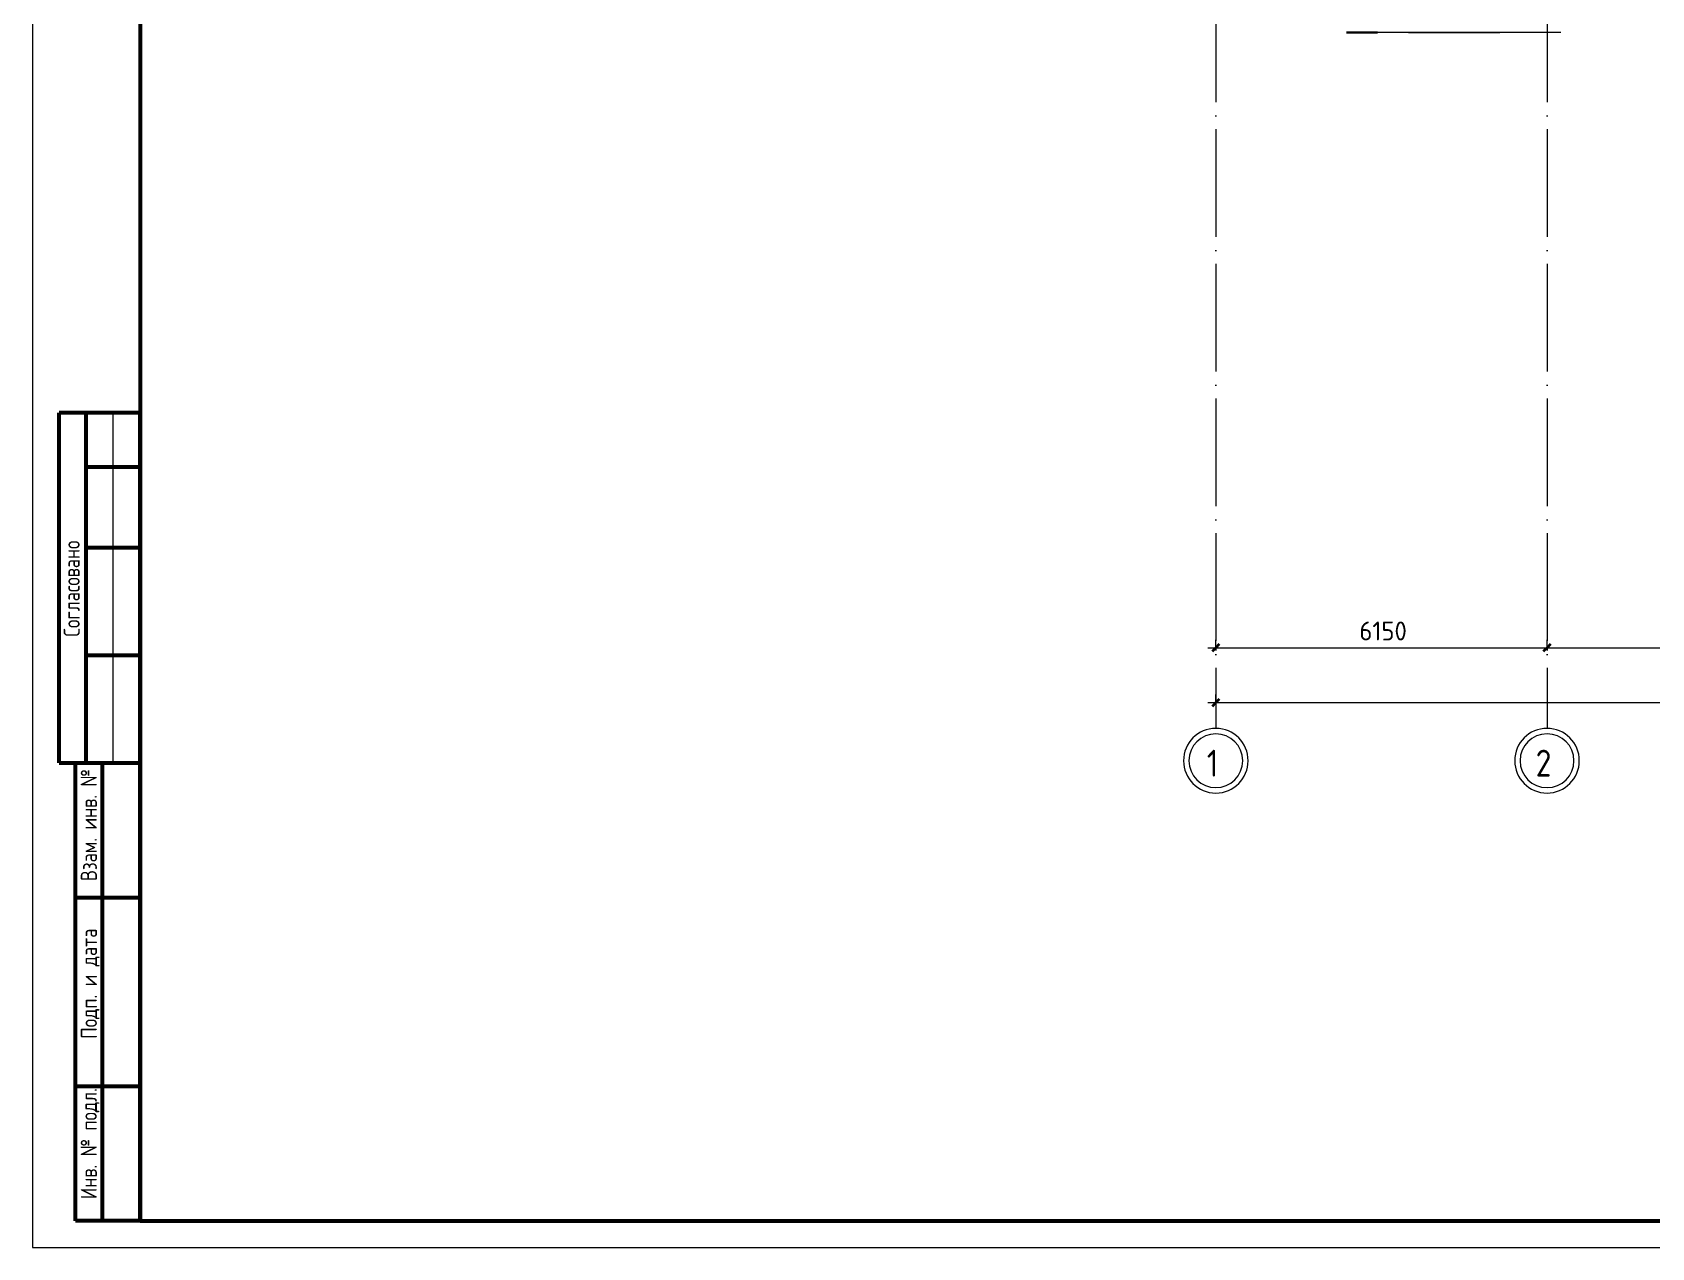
# Model space of a CAD drawing. Header units: millimetres. Extents: x -695119 to 412940, y -249585 to 622758.
# Drawn here: x 240215 to 270283, y 37045 to 59610 of the extents above; entities that cross this region are included whole.
import ezdxf

# ---------------------------------------------------------------- set-up
doc = ezdxf.new("R2010")
doc.units = ezdxf.units.MM
doc.linetypes.add('ADSK_Линия сетки', pattern=[25, 20, -2.5, 0, -2.5])
for name, color, linetype, lineweight in [('Оси', 252, 'Continuous', 9), ('ОФ_рамка', 8, 'Continuous', 60), ('Размеры', 7, 'Continuous', 9), ('Стены наружные', 252, 'Continuous', 18)]:
    doc.layers.add(name, color=color, linetype=linetype, lineweight=lineweight)
doc.styles.add('GOST Common_1', font='', dxfattribs={"height": 250})
doc.styles.add('GOST Common_3', font='', dxfattribs={"height": 3.5})
doc.styles.add('ГОСТ 2.304', font='')
doc.styles.get('GOST Common_1').set_extended_font_data('GOST type B')
doc.styles.get('GOST Common_3').set_extended_font_data('GOST type B')
doc.styles.get('ГОСТ 2.304').set_extended_font_data('GOST 2.304 type A')

# ---------------------------------------------------------------- blocks, each defined once
blk = doc.blocks.new('А0')
at = {"layer": 'ОФ_рамка', "color": 0, "linetype": 'Continuous', "lineweight": 5, "ltscale": 100}
for points in [[(222168, -309617), (222168, -393717)], [(222168, -393717), (341068, -393717)]]:
    blk.add_lwpolyline(points, dxfattribs=at)
at = {"layer": 'ОФ_рамка', "color": 0, "linetype": 'Continuous', "ltscale": 100}
for points in [[(224168, -310117), (224168, -393217)], [(224168, -393217), (340568, -393217)]]:
    blk.add_lwpolyline(points, dxfattribs=at)
at = {"layer": 'ОФ_рамка', "color": 0, "linetype": 'Continuous'}
for points in [[(222668, -384717), (222668, -378217)], [(224168, -378217), (222668, -378217)], [(223168, -384717), (223168, -378217)], [(224168, -393217), (224168, -378217)], [(223168, -379217), (224168, -379217)], [(223168, -380717), (224168, -380717)], [(223168, -382717), (224168, -382717)], [(222668, -384717), (224168, -384717)], [(222968, -393217), (222968, -384717)], [(223468, -393217), (223468, -384717)], [(222968, -387217), (224168, -387217)], [(222968, -390717), (224168, -390717)], [(224168, -393217), (222968, -393217)]]:
    blk.add_lwpolyline(points, dxfattribs=at)
at = {"layer": 'ОФ_рамка', "color": 0, "linetype": 'Continuous', "lineweight": 5}
blk.add_lwpolyline([(223668, -384717), (223668, -378217)], dxfattribs=at)
at = {"layer": 'ОФ_рамка', "color": 0, "linetype": 'Continuous', "lineweight": 5, "char_height": 300, "attachment_point": 1, "rotation": 90, "style": 'ГОСТ 2.304'}
for s, insert, width in [('\\fGOST 2.304 type A|b0|i0|c1|p34;\\W1.0000000000;\\T1.0000000000;\\o\\lСогласовано', (222748, -382374), 1992.86), ('\\fGOST 2.304 type A|b0|i0|c1|p34;\\W1.0000000000;\\T1.0000000000;\\o\\lВзам. инв. №', (223066, -386910), 2077.93), ('\\fGOST 2.304 type A|b0|i0|c1|p34;\\W1.0000000000;\\T1.0000000000;\\o\\lПодп. и дата', (223068, -389839), 2065.5), ('\\fGOST 2.304 type A|b0|i0|c1|p34;\\W1.0000000000;\\T1.0000000000;\\o\\lИнв. № подл.', (223065, -392816), 2070.21)]:
    blk.add_mtext(s, dxfattribs=dict(at, insert=insert, width=width))
blk = doc.blocks.new('план 2 этажа')
at = {"layer": 'Оси', "color": 251, "linetype": 'ADSK_Линия сетки', "ltscale": 100, "true_color": 0x636466}
for p, q in [((262191, 77812), (262191, 46686)), ((268341, 77812), (268341, 46686))]:
    blk.add_line(p, q, dxfattribs=at)
at = {"layer": 'Оси', "color": 251, "lineweight": 20, "true_color": 0x636466}
for centre, radius, start, end in [((262191, 46086), 600, 0, 180), ((268341, 46086), 600, 0, 180), ((262191, 46086), 500, 0, 180), ((268341, 46086), 500, 0, 180), ((262191, 46086), 600, 180, 0), ((262191, 46086), 500, 180, 0), ((268341, 46086), 600, 180, 0), ((268341, 46086), 500, 180, 0)]:
    blk.add_arc(centre, radius, start, end, dxfattribs=at)
at = {"layer": 'Размеры', "color": 251, "lineweight": 20, "true_color": 0x636466}
for p, q in [((262041, 48183), (268341, 48183)), ((262191, 48183), (262191, 48333)), ((262191, 48183), (262191, 48133)), ((268341, 48183), (268341, 48333)), ((268341, 48183), (268341, 48333)), ((268341, 48183), (268341, 48133)), ((268341, 48183), (273991, 48183)), ((268341, 48183), (268341, 48133)), ((262191, 47165), (262191, 47315)), ((262041, 47165), (329941, 47165)), ((262191, 47165), (262191, 47115))]:
    blk.add_line(p, q, dxfattribs=at)
at = {"layer": 'Размеры', "color": 251, "lineweight": 40, "true_color": 0x636466}
for p, q in [((262191, 48183), (262120, 48112)), ((262191, 48183), (262262, 48254)), ((268341, 48183), (268270, 48112)), ((268341, 48183), (268270, 48112)), ((268341, 48183), (268412, 48254)), ((268341, 48183), (268412, 48254)), ((262191, 47165), (262262, 47235)), ((262191, 47165), (262120, 47094))]:
    blk.add_line(p, q, dxfattribs=at)
at = {"layer": 'Стены наружные', "color": 251, "lineweight": 30, "true_color": 0x636466}
for p, q in [((265191, 59610), (264616, 59610)), ((264616, 59610), (264616, 59605)), ((264616, 59605), (265191, 59605)), ((265191, 59605), (265191, 59610))]:
    blk.add_line(p, q, dxfattribs=at)
at = {"layer": 'Стены наружные', "color": 251, "true_color": 0x636466}
for p, q in [((268020, 59605), (265191, 59605)), ((265194, 59605), (265194, 59610)), ((265766, 59610), (267466, 59610)), ((265766, 59610), (265766, 59605)), ((267466, 59605), (267466, 59610)), ((268020, 59605), (268020, 59610)), ((268031, 59605), (268031, 59610)), ((268596, 59605), (268031, 59605)), ((268596, 59610), (268596, 59605))]:
    blk.add_line(p, q, dxfattribs=at)
at = {"layer": 'Оси', "color": 251, "true_color": 0x636466, "style": 'GOST Common_1', "width": 0.9}
for s, p in [('1', (262024, 45790)), ('2', (268130, 45790))]:
    blk.add_text(s, height=500, dxfattribs=at).set_placement(p)
at = {"layer": 'Размеры', "color": 251, "lineweight": 20, "true_color": 0x636466, "insert": (264857, 48670), "char_height": 350, "width": 980.83, "attachment_point": 1, "line_spacing_factor": 1.022761, "style": 'GOST Common_3'}
blk.add_mtext('6150', dxfattribs=at)

msp = doc.modelspace()

# ---------------------------------------------------------------- block references
msp.add_blockref('план 2 этажа', (0, 0))
at = {"layer": 'ОФ_рамка', "color": 0, "lineweight": -2}
msp.add_blockref('А0', (18047.034, 430761.986), dxfattribs=at)

doc.saveas('drawing.dxf')
